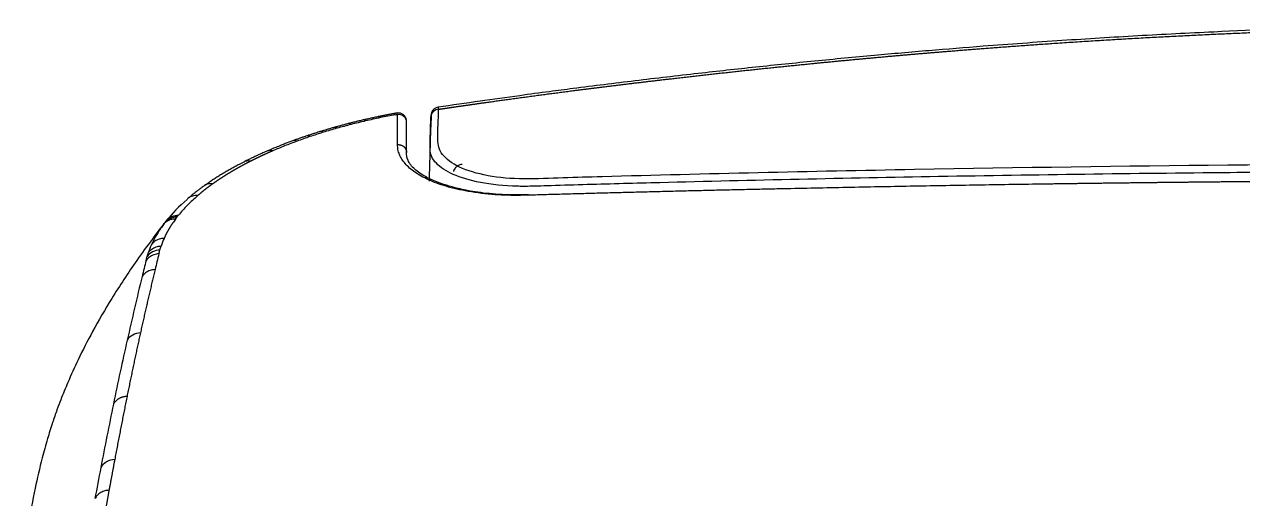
# Model space of a CAD drawing. Header units: millimetres. Extents: x 0 to 2520, y 0 to 1796.
# Drawn here: x 845.9 to 990.6, y 635.4 to 691.8 of the extents above; entities that cross this region are included whole.
import ezdxf

# ---------------------------------------------------------------- set-up
doc = ezdxf.new("R2010")
doc.units = ezdxf.units.MM
doc.header["$LTSCALE"] = 50

msp = doc.modelspace()

# ---------------------------------------------------------------- linework, layer by layer
at = {"color": 7, "linetype": 'Continuous'}
for centre, major_axis, ratio, start_param, end_param in [((879.966, 676.614), (0.64, -1.895), 0.484271, 2.6867404, 3.1414815), ((856.728, 638.225), (1.965, -0.372), 0.9203912, 1.8052756, 2.8429871)]:
    msp.add_ellipse(centre, major_axis=major_axis, ratio=ratio, start_param=start_param, end_param=end_param, dxfattribs=at)
for points, knots in [([(1026.109, 691.792), (1024.222, 691.793), (1020.655, 691.783), (1015.878, 691.735), (1011.964, 691.675), (1008.681, 691.612), (1005.536, 691.541), (998.358, 691.349), (989.221, 691.006), (978.157, 690.435), (969.028, 689.869), (960.752, 689.272), (953.324, 688.67), (946.647, 688.083), (939.79, 687.43), (932.815, 686.715), (925.706, 685.935), (918.474, 685.089), (912.586, 684.36), (908.019, 683.764), (904.331, 683.268), (899.914, 682.653), (896.681, 682.182), (895.021, 681.936)], [0, 0, 0, 0, 0.0428796, 0.081054, 0.1085531, 0.1318475, 0.1556964, 0.180035, 0.2950923, 0.3635716, 0.4321085, 0.5033015, 0.5525599, 0.6019537, 0.6561582, 0.7097215, 0.7620254, 0.8195497, 0.876191, 0.8977528, 0.9250146, 0.9614581, 1, 1, 1, 1]), ([(895.029, 681.939), (894.912, 681.922), (894.692, 681.852), (894.405, 681.631), (894.217, 681.32), (894.172, 681.094), (894.167, 680.976)], [0, 0, 0, 0, 0.2419268, 0.4997126, 0.7576553, 1, 1, 1, 1]), ([(895.021, 681.938), (895.022, 681.938), (895.031, 681.937), (895.051, 681.901), (895.073, 681.772), (895.084, 681.704)], [0, 0, 0, 0, 0.0438456, 0.4892645, 1, 1, 1, 1]), ([(886.122, 680.431), (885.964, 680.394), (885.672, 680.326), (885.292, 680.234), (884.981, 680.157), (884.683, 680.083), (884.475, 680.03), (884.355, 679.999)], [0, 0, 0, 0, 0.2655978, 0.4921484, 0.6431955, 0.7942527, 1, 1, 1, 1]), ([(887.934, 680.828), (887.772, 680.795), (887.472, 680.732), (887.083, 680.647), (886.763, 680.577), (886.458, 680.508), (886.243, 680.459), (886.12, 680.431)], [0, 0, 0, 0, 0.2655809, 0.4921295, 0.6431747, 0.7942298, 1, 1, 1, 1]), ([(886.407, 680.32), (886.315, 680.381), (886.214, 680.449), (886.13, 680.433), (886.122, 680.43)], [0, 0, 0, 0, 0.9047092, 1, 1, 1, 1]), ([(891.195, 680.669), (891.146, 680.777), (891.019, 680.967), (890.736, 681.177), (890.411, 681.272), (890.199, 681.265), (890.095, 681.246)], [0, 0, 0, 0, 0.2569162, 0.5189144, 0.7706457, 1, 1, 1, 1]), ([(890.106, 681.248), (890.107, 681.248), (890.108, 681.248), (890.136, 681.245), (890.166, 681.195), (890.2, 681.098)], [0, 0, 0, 0, 0.0376256, 0.0376256, 1, 1, 1, 1]), ([(891.281, 680.18), (891.281, 680.406), (891.173, 680.675), (890.744, 681.04), (890.444, 681.117), (890.2, 681.098)], [0, 0, 0, 0, 0.5, 0.5, 1, 1, 1, 1]), ([(894.072, 676.883), (894.072, 676.885), (894.072, 676.892), (894.071, 676.904), (894.071, 676.922), (894.071, 676.946), (894.07, 676.976), (894.069, 677.011), (894.069, 677.051), (894.069, 677.098), (894.069, 677.15), (894.069, 677.218), (894.069, 677.293), (894.071, 677.365), (894.071, 677.414), (894.072, 677.447), (894.073, 677.481), (894.074, 677.533), (894.076, 677.615), (894.079, 677.728), (894.083, 677.892), (894.089, 678.1), (894.096, 678.339), (894.102, 678.579), (894.109, 678.83), (894.117, 679.114), (894.126, 679.449), (894.137, 679.848), (894.149, 680.31), (894.158, 680.638), (894.163, 680.813)], [0, 0, 0, 0, 0.0017674, 0.00499, 0.0096679, 0.0158013, 0.0233902, 0.0324348, 0.0429354, 0.0548921, 0.0683052, 0.0831749, 0.1074299, 0.1259079, 0.1386077, 0.1455285, 0.1512455, 0.1645613, 0.1854762, 0.2139905, 0.2501032, 0.3109944, 0.3718816, 0.4327649, 0.4936442, 0.5629393, 0.6482273, 0.7495038, 0.8667634, 1, 1, 1, 1]), ([(895.084, 681.704), (894.861, 681.689), (894.613, 681.592), (894.261, 681.252), (894.169, 681.018), (894.163, 680.813)], [0, 0, 0, 0, 0.5, 0.5, 1, 1, 1, 1]), ([(894.167, 680.976), (894.167, 680.976), (894.167, 680.975), (894.167, 680.972), (894.167, 680.965), (894.167, 680.957), (894.167, 680.949), (894.166, 680.938), (894.166, 680.926), (894.166, 680.908), (894.165, 680.881), (894.164, 680.853), (894.163, 680.832), (894.163, 680.823), (894.163, 680.817), (894.163, 680.814), (894.163, 680.813)], [0, 0, 0, 0, 0.0500699, 0.1925625, 0.2638088, 0.3350551, 0.4063014, 0.4775477, 0.548794, 0.6200403, 0.762533, 0.9050256, 0.9406487, 0.9703347, 0.9940835, 1, 1, 1, 1]), ([(1026.109, 675.233), (1001.27, 675.233), (976.435, 674.988), (939.252, 674.305), (926.871, 674.024), (912.963, 673.641), (911.418, 673.597), (908.327, 673.505), (906.767, 673.425), (902.209, 673.437), (899.401, 673.97), (896.674, 675.262), (895.987, 675.774), (895.126, 676.879), (894.992, 677.483), (894.992, 679.29), (895.052, 680.499), (895.084, 681.704)], [0, 0, 0, 0, 0.5, 0.5, 0.75, 0.75, 0.78125, 0.78125, 0.8125, 0.8125, 0.875, 0.875, 0.90625, 0.90625, 0.9375, 0.9375, 1, 1, 1, 1]), ([(883.009, 679.448), (882.943, 679.491), (882.829, 679.543), (882.714, 679.55), (882.663, 679.541), (882.655, 679.539)], [0, 0, 0, 0, 0.534551, 0.9244351, 1, 1, 1, 1]), ([(884.686, 679.9), (884.627, 679.945), (884.525, 680.001), (884.423, 680.011), (884.379, 680.004), (884.372, 680.003)], [0, 0, 0, 0, 0.5401401, 0.934013, 1, 1, 1, 1]), ([(877.746, 677.952), (877.45, 677.843), (876.987, 677.669), (876.318, 677.407), (875.608, 677.121), (875.077, 676.898), (874.755, 676.758)], [0, 0, 0, 0, 0.2853876, 0.4523628, 0.6641337, 1, 1, 1, 1]), ([(878.263, 677.914), (878.177, 677.951), (878.029, 677.993), (877.858, 677.986), (877.774, 677.962), (877.746, 677.952)], [0, 0, 0, 0, 0.4764608, 0.8167989, 1, 1, 1, 1]), ([(905.543, 671.483), (904.913, 671.473), (903.651, 671.454), (901.282, 671.565), (898.613, 671.883), (895.943, 672.506), (893.82, 673.294), (892.199, 674.208), (891.05, 675.224), (890.476, 676.141), (890.236, 676.906), (890.214, 677.3), (890.202, 677.498)], [0, 0, 0, 0, 0.0734162, 0.1471189, 0.2838154, 0.4114873, 0.5328677, 0.6504978, 0.7664688, 0.8823527, 0.9410011, 1, 1, 1, 1]), ([(894.073, 677.528), (894.073, 677.505), (894.067, 677.286), (894.055, 676.863), (894.038, 676.241), (894.021, 675.597), (894.003, 674.932), (893.982, 674.181), (893.966, 673.579), (893.956, 673.206), (893.954, 673.143)], [0, 0, 0, 0, 0.0178709, 0.1690905, 0.3198413, 0.470208, 0.6202762, 0.7701316, 0.9610731, 1, 1, 1, 1]), ([(874.755, 676.758), (874.569, 676.678), (874.234, 676.531), (873.771, 676.321), (873.349, 676.126), (872.936, 675.93), (872.482, 675.709), (872.174, 675.555), (872.004, 675.468)], [0, 0, 0, 0, 0.1943514, 0.3518657, 0.4952532, 0.650635, 0.8057487, 1, 1, 1, 1]), ([(875.374, 676.762), (875.351, 676.752), (875.305, 676.732), (875.236, 676.702), (875.167, 676.672), (875.098, 676.642), (875.03, 676.611), (874.961, 676.581), (874.893, 676.551), (874.825, 676.521), (874.757, 676.49), (874.689, 676.46), (874.622, 676.429), (874.554, 676.399), (874.487, 676.368), (874.42, 676.337), (874.353, 676.307), (874.286, 676.276), (874.219, 676.245), (874.153, 676.214), (874.087, 676.184), (874.021, 676.153), (873.955, 676.122), (873.889, 676.091), (873.823, 676.06), (873.758, 676.029), (873.693, 675.998), (873.628, 675.966), (873.563, 675.935), (873.498, 675.904), (873.433, 675.873), (873.369, 675.841), (873.305, 675.81), (873.24, 675.778), (873.177, 675.747), (873.113, 675.715), (873.049, 675.684), (872.986, 675.652), (872.922, 675.62), (872.859, 675.589), (872.796, 675.557), (872.755, 675.536), (872.734, 675.525)], [0, 0, 0, 0, 0.0250548, 0.0501055, 0.075152, 0.1001946, 0.1252333, 0.1502682, 0.1752996, 0.2003273, 0.2253517, 0.2503728, 0.2753906, 0.3004054, 0.3254172, 0.3504261, 0.3754322, 0.4004357, 0.4254367, 0.4504352, 0.4754314, 0.5004253, 0.5254172, 0.550407, 0.5753949, 0.6003811, 0.6253655, 0.6503484, 0.6753298, 0.7003098, 0.7252885, 0.750266, 0.7752425, 0.8002181, 0.8251927, 0.8501667, 0.8751399, 0.9001126, 0.9250849, 0.9500568, 0.9750285, 1, 1, 1, 1]), ([(875.374, 676.762), (875.278, 676.795), (875.109, 676.829), (874.902, 676.811), (874.797, 676.776), (874.755, 676.758)], [0, 0, 0, 0, 0.446529, 0.772239, 1, 1, 1, 1]), ([(891.373, 675.819), (891.367, 675.843), (891.34, 675.959), (891.3, 676.185), (891.283, 676.405), (891.281, 676.543), (891.281, 676.569), (891.281, 676.58)], [0, 0, 0, 0, 0.0946498, 0.4650203, 0.8971193, 0.9588477, 1, 1, 1, 1]), ([(1026.109, 674.345), (1022.053, 674.341), (1013.888, 674.333), (1001.562, 674.271), (987.532, 674.161), (971.821, 673.979), (949.219, 673.626), (929.519, 673.198), (914.189, 672.79), (909.602, 672.655), (907.421, 672.588), (906.305, 672.552), (905.249, 672.535), (903.094, 672.565), (899.959, 672.888), (896.646, 673.888), (894.93, 675.027), (894.31, 675.922), (894.143, 676.393), (894.096, 676.625), (894.081, 676.739), (894.075, 676.818), (894.073, 676.862), (894.072, 676.883)], [0, 0, 0, 0, 0.0867515, 0.174648, 0.2636923, 0.3869684, 0.5109544, 0.7478827, 0.8095044, 0.8403048, 0.8464709, 0.8563978, 0.8642821, 0.869233, 0.9034716, 0.9355944, 0.9672996, 0.9836197, 0.9917572, 0.9955879, 0.9974996, 0.9987732, 1, 1, 1, 1]), ([(872.004, 675.469), (871.801, 675.365), (871.432, 675.174), (870.908, 674.893), (870.427, 674.627), (869.964, 674.362), (869.51, 674.095), (869.067, 673.826), (868.626, 673.548), (868.195, 673.268), (867.746, 672.967), (867.446, 672.757), (867.284, 672.642)], [0, 0, 0, 0, 0.1160375, 0.2126174, 0.3092291, 0.4059692, 0.4974002, 0.5940463, 0.6905878, 0.787164, 0.8837743, 1, 1, 1, 1]), ([(872.734, 675.525), (872.711, 675.514), (872.667, 675.491), (872.6, 675.457), (872.534, 675.423), (872.467, 675.389), (872.401, 675.354), (872.335, 675.32), (872.27, 675.286), (872.204, 675.251), (872.139, 675.217), (872.074, 675.183), (872.009, 675.148), (871.944, 675.114), (871.88, 675.079), (871.815, 675.044), (871.751, 675.01), (871.687, 674.975), (871.624, 674.94), (871.56, 674.905), (871.497, 674.871), (871.434, 674.836), (871.371, 674.801), (871.308, 674.766), (871.245, 674.731), (871.183, 674.696), (871.121, 674.661), (871.059, 674.625), (870.997, 674.59), (870.936, 674.555), (870.874, 674.52), (870.813, 674.484), (870.752, 674.449), (870.692, 674.414), (870.631, 674.378), (870.571, 674.343), (870.511, 674.307), (870.451, 674.272), (870.391, 674.236), (870.332, 674.2), (870.272, 674.165), (870.213, 674.129), (870.154, 674.093), (870.095, 674.057), (870.037, 674.022), (869.978, 673.986), (869.92, 673.95), (869.862, 673.914), (869.805, 673.878), (869.747, 673.842), (869.69, 673.806), (869.633, 673.77), (869.576, 673.733), (869.519, 673.697), (869.462, 673.661), (869.406, 673.625), (869.35, 673.588), (869.294, 673.552), (869.238, 673.516), (869.183, 673.479), (869.127, 673.443), (869.072, 673.406), (869.017, 673.37), (868.962, 673.333), (868.908, 673.296), (868.853, 673.26), (868.799, 673.223), (868.745, 673.186), (868.691, 673.149), (868.638, 673.113), (868.585, 673.076), (868.531, 673.039), (868.478, 673.002), (868.426, 672.965), (868.373, 672.928), (868.321, 672.891), (868.286, 672.866), (868.269, 672.854)], [0, 0, 0, 0, 0.0133503, 0.0266987, 0.0400453, 0.0533901, 0.0667332, 0.0800748, 0.0934147, 0.1067531, 0.1200901, 0.1334257, 0.14676, 0.160093, 0.1734248, 0.1867555, 0.2000851, 0.2134136, 0.2267412, 0.2400678, 0.2533936, 0.2667187, 0.2800429, 0.2933665, 0.3066895, 0.3200119, 0.3333338, 0.3466552, 0.3599763, 0.373297, 0.3866175, 0.3999377, 0.4132578, 0.4265777, 0.4398976, 0.4532175, 0.4665375, 0.4798576, 0.4931778, 0.5064983, 0.519819, 0.5331401, 0.5464616, 0.5597835, 0.5731059, 0.5864289, 0.5997524, 0.6130767, 0.6264016, 0.6397273, 0.6530538, 0.6663812, 0.6797095, 0.6930388, 0.7063692, 0.7197006, 0.7330331, 0.7463668, 0.7597018, 0.773038, 0.7863756, 0.7997146, 0.813055, 0.8263969, 0.8397404, 0.8530854, 0.8664321, 0.8797804, 0.8931305, 0.9064824, 0.9198362, 0.9331918, 0.9465494, 0.9599089, 0.9732705, 0.9866342, 1, 1, 1, 1]), ([(872.734, 675.525), (872.641, 675.55), (872.5, 675.571), (872.318, 675.564), (872.184, 675.54), (872.08, 675.505), (872.022, 675.478), (872.004, 675.468)], [0, 0, 0, 0, 0.360312, 0.5450803, 0.7298485, 0.9146168, 1, 1, 1, 1]), ([(905.755, 671.542), (904.522, 671.502), (902.35, 671.53), (899.545, 671.834), (897.523, 672.231), (895.962, 672.672), (894.572, 673.175), (893.194, 673.836), (892.005, 674.695), (891.535, 675.399), (891.397, 675.78)], [0, 0, 0, 0, 0.1593117, 0.292113, 0.3991534, 0.4799034, 0.5661296, 0.6854033, 0.8381005, 1, 1, 1, 1]), ([(897.894, 675.133), (897.838, 675.136), (897.642, 675.131), (897.332, 674.984), (897.059, 674.737), (896.905, 674.494), (896.86, 674.35), (896.848, 674.292)], [0, 0, 0, 0, 0.1144783, 0.409477, 0.68442, 0.8780479, 1, 1, 1, 1]), ([(1026.109, 673.248), (1025.922, 673.248), (1025.547, 673.248), (1024.986, 673.248), (1024.424, 673.248), (1023.862, 673.247), (1023.3, 673.247), (1022.738, 673.247), (1022.176, 673.246), (1021.614, 673.245), (1021.052, 673.245), (1020.49, 673.244), (1019.928, 673.243), (1019.365, 673.242), (1018.803, 673.241), (1018.241, 673.24), (1017.678, 673.239), (1017.115, 673.237), (1016.553, 673.236), (1015.99, 673.234), (1015.427, 673.233), (1014.864, 673.231), (1014.302, 673.23), (1013.739, 673.228), (1013.175, 673.226), (1012.612, 673.224), (1012.049, 673.222), (1011.486, 673.22), (1010.923, 673.217), (1010.359, 673.215), (1009.796, 673.213), (1009.232, 673.21), (1008.669, 673.208), (1008.105, 673.205), (1007.541, 673.202), (1006.978, 673.2), (1006.414, 673.197), (1005.85, 673.194), (1005.286, 673.191), (1004.722, 673.188), (1004.158, 673.185), (1003.594, 673.181), (1003.03, 673.178), (1002.465, 673.175), (1001.901, 673.171), (1001.337, 673.167), (1000.772, 673.164), (1000.208, 673.16), (999.643, 673.156), (999.078, 673.152), (998.514, 673.148), (997.949, 673.144), (997.384, 673.14), (996.819, 673.136), (996.254, 673.132), (995.689, 673.127), (995.124, 673.123), (994.559, 673.118), (993.993, 673.114), (993.428, 673.109), (992.863, 673.104), (992.297, 673.099), (991.732, 673.094), (991.166, 673.089), (990.601, 673.084), (990.035, 673.079), (989.469, 673.074), (988.903, 673.069), (988.337, 673.063), (987.771, 673.058), (987.205, 673.052), (986.639, 673.047), (986.073, 673.041), (985.507, 673.035), (984.941, 673.029), (984.374, 673.023), (983.808, 673.017), (983.241, 673.011), (982.675, 673.005), (982.108, 672.999), (981.541, 672.993), (980.975, 672.986), (980.408, 672.98), (979.841, 672.973), (979.274, 672.967), (978.707, 672.96), (978.14, 672.953), (977.573, 672.946), (977.006, 672.939), (976.438, 672.932), (975.871, 672.925), (975.304, 672.918), (974.736, 672.911), (974.169, 672.904), (973.601, 672.896), (973.033, 672.889), (972.466, 672.881), (971.898, 672.874), (971.33, 672.866), (970.762, 672.858), (970.194, 672.851), (969.626, 672.843), (969.058, 672.835), (968.49, 672.827), (967.922, 672.819), (967.353, 672.811), (966.785, 672.802), (966.216, 672.794), (963.344, 672.752), (958.155, 672.67), (950.642, 672.54), (943.096, 672.396), (937.715, 672.284), (934.509, 672.215), (933.488, 672.192), (932.466, 672.17), (931.443, 672.147), (930.419, 672.124), (929.394, 672.1), (928.368, 672.076), (927.341, 672.052), (926.313, 672.028), (925.284, 672.003), (924.254, 671.979), (923.223, 671.954), (922.191, 671.928), (921.158, 671.902), (920.124, 671.877), (919.089, 671.85), (918.053, 671.824), (917.016, 671.797), (915.978, 671.77), (914.939, 671.743), (913.899, 671.715), (912.858, 671.687), (911.816, 671.659), (910.773, 671.63), (909.729, 671.601), (908.684, 671.572), (907.638, 671.543), (906.591, 671.513), (905.893, 671.493), (905.543, 671.483)], [0, 0, 0, 0, 0.0046498, 0.0093002, 0.0139511, 0.0186025, 0.0232545, 0.027907, 0.0325601, 0.0372137, 0.0418678, 0.0465225, 0.0511778, 0.0558336, 0.06049, 0.0651469, 0.0698044, 0.0744624, 0.079121, 0.0837801, 0.0884398, 0.0931, 0.0977609, 0.1024222, 0.1070842, 0.1117467, 0.1164098, 0.1210734, 0.1257376, 0.1304024, 0.1350677, 0.1397336, 0.1444001, 0.1490672, 0.1537348, 0.158403, 0.1630718, 0.1677412, 0.1724111, 0.1770816, 0.1817527, 0.1864244, 0.1910967, 0.1957695, 0.200443, 0.205117, 0.2097916, 0.2144668, 0.2191426, 0.223819, 0.2284959, 0.2331735, 0.2378517, 0.2425304, 0.2472098, 0.2518897, 0.2565703, 0.2612514, 0.2659332, 0.2706155, 0.2752985, 0.279982, 0.2846662, 0.289351, 0.2940363, 0.2987223, 0.3034089, 0.3080961, 0.3127839, 0.3174724, 0.3221614, 0.3268511, 0.3315414, 0.3362323, 0.3409238, 0.3456159, 0.3503087, 0.3550021, 0.3596961, 0.3643907, 0.369086, 0.3737819, 0.3784784, 0.3831755, 0.3878733, 0.3925717, 0.3972707, 0.4019704, 0.4066707, 0.4113716, 0.4160732, 0.4207754, 0.4254783, 0.4301818, 0.4348859, 0.4395907, 0.4442961, 0.4490022, 0.4537089, 0.4584163, 0.4631243, 0.467833, 0.4725423, 0.4772523, 0.4819629, 0.4866742, 0.4913861, 0.4960987, 0.5008119, 0.5628375, 0.625161, 0.6877852, 0.7507129, 0.7591832, 0.7676624, 0.7761506, 0.7846477, 0.7931537, 0.8016687, 0.8101926, 0.8187255, 0.8272673, 0.8358181, 0.8443779, 0.8529467, 0.8615245, 0.8701114, 0.8787072, 0.887312, 0.8959259, 0.9045488, 0.9131808, 0.9218218, 0.9304719, 0.9391311, 0.9477993, 0.9564767, 0.9651631, 0.9738586, 0.9825633, 0.9912771, 1, 1, 1, 1]), ([(867.285, 672.643), (867.16, 672.554), (866.929, 672.386), (866.594, 672.136), (866.307, 671.915), (866.048, 671.711), (865.824, 671.53), (865.587, 671.334), (865.427, 671.198), (865.338, 671.122)], [0, 0, 0, 0, 0.1795536, 0.3364599, 0.4976139, 0.6176601, 0.7379308, 0.8525801, 1, 1, 1, 1]), ([(868.269, 672.854), (868.25, 672.841), (868.213, 672.814), (868.158, 672.774), (868.103, 672.735), (868.048, 672.695), (867.994, 672.655), (867.939, 672.616), (867.885, 672.576), (867.832, 672.536), (867.778, 672.496), (867.725, 672.456), (867.672, 672.416), (867.619, 672.376), (867.566, 672.336), (867.514, 672.296), (867.462, 672.256), (867.41, 672.216), (867.358, 672.176), (867.306, 672.135), (867.255, 672.095), (867.204, 672.055), (867.153, 672.015), (867.103, 671.974), (867.053, 671.934), (867.003, 671.894), (866.953, 671.853), (866.903, 671.813), (866.854, 671.772), (866.805, 671.732), (866.756, 671.691), (866.707, 671.65), (866.659, 671.61), (866.611, 671.569), (866.563, 671.528), (866.515, 671.488), (866.483, 671.461), (866.468, 671.447)], [0, 0, 0, 0, 0.0285359, 0.0570726, 0.0856102, 0.1141488, 0.1426886, 0.1712297, 0.1997722, 0.2283162, 0.2568618, 0.2854092, 0.3139584, 0.3425096, 0.371063, 0.3996185, 0.4281764, 0.4567367, 0.4852996, 0.5138652, 0.5424336, 0.5710048, 0.5995792, 0.6281566, 0.6567373, 0.6853214, 0.7139089, 0.7425, 0.7710948, 0.7996935, 0.828296, 0.8569026, 0.8855134, 0.9141284, 0.9427477, 0.9713716, 1, 1, 1, 1]), ([(868.269, 672.854), (868.036, 672.862), (867.67, 672.876), (867.39, 672.705), (867.292, 672.632)], [0, 0, 0, 0, 0.6348643, 1, 1, 1, 1]), ([(866.468, 671.447), (866.038, 671.061), (865.175, 670.287), (864.506, 669.498), (864.17, 669.102)], [0, 0, 0, 0, 0.4979521, 1, 1, 1, 1]), ([(863.991, 668.875), (863.9, 668.875), (863.623, 668.875), (863.184, 668.755), (862.81, 668.52), (862.642, 668.326), (862.587, 668.263)], [0, 0, 0, 0, 0.1631359, 0.5000044, 0.8357728, 1, 1, 1, 1]), ([(862.777, 668.503), (862.832, 668.566), (862.999, 668.758), (863.37, 668.988), (863.806, 669.104), (864.081, 669.103), (864.17, 669.102)], [0, 0, 0, 0, 0.1642823, 0.5, 0.8368803, 1, 1, 1, 1]), ([(862.936, 668.706), (861.639, 667.074), (859.321, 663.961), (856.354, 659.471), (854.063, 655.528), (852.351, 652.188), (851.118, 649.475), (850.314, 647.518), (849.709, 645.93), (849.141, 644.279), (848.551, 642.368), (847.832, 639.733), (847.06, 636.335), (846.388, 632.884), (846.005, 630.668), (845.868, 629.825)], [0, 0, 0, 0, 0.1390909, 0.2602636, 0.3634284, 0.4485788, 0.5156773, 0.5647005, 0.5918823, 0.6239722, 0.6660651, 0.7200196, 0.8118512, 0.9270363, 1, 1, 1, 1]), ([(862.062, 667.544), (861.843, 667.224), (861.644, 666.904), (861.282, 666.265), (861.12, 665.945), (860.977, 665.627)], [0, 0, 0, 0, 0.5, 0.5, 1, 1, 1, 1]), ([(863.818, 668.646), (863.726, 668.646), (863.447, 668.645), (863.004, 668.522), (862.628, 668.284), (862.46, 668.087), (862.405, 668.023)], [0, 0, 0, 0, 0.1630325, 0.5000024, 0.835752, 1, 1, 1, 1]), ([(863.493, 668.19), (863.484, 668.177), (863.466, 668.151), (863.44, 668.112), (863.413, 668.072), (863.387, 668.033), (863.361, 667.994), (863.336, 667.954), (863.31, 667.915), (863.285, 667.875), (863.26, 667.836), (863.235, 667.796), (863.21, 667.757), (863.185, 667.717), (863.161, 667.678), (863.137, 667.638), (863.113, 667.599), (863.089, 667.559), (863.065, 667.519), (863.042, 667.48), (863.019, 667.44), (862.996, 667.4), (862.973, 667.361), (862.95, 667.321), (862.928, 667.281), (862.906, 667.241), (862.884, 667.202), (862.862, 667.162), (862.84, 667.122), (862.819, 667.082), (862.798, 667.042), (862.776, 667.002), (862.756, 666.963), (862.735, 666.923), (862.714, 666.883), (862.694, 666.843), (862.674, 666.803), (862.654, 666.763), (862.635, 666.723), (862.615, 666.683), (862.596, 666.643), (862.577, 666.603), (862.558, 666.563), (862.539, 666.522), (862.52, 666.482), (862.502, 666.442), (862.484, 666.402), (862.472, 666.375), (862.466, 666.362)], [0, 0, 0, 0, 0.0215329, 0.0430742, 0.0646241, 0.0861825, 0.1077495, 0.1293251, 0.1509095, 0.1725026, 0.1941045, 0.2157152, 0.2373349, 0.2589635, 0.2806011, 0.3022477, 0.3239034, 0.3455683, 0.3672424, 0.3889257, 0.4106182, 0.4323202, 0.4540315, 0.4757522, 0.4974824, 0.5192221, 0.5409714, 0.5627303, 0.5844989, 0.6062772, 0.6280652, 0.6498631, 0.6716708, 0.6934884, 0.715316, 0.7371535, 0.7590011, 0.7808587, 0.8027265, 0.8246045, 0.8464927, 0.8683911, 0.8902999, 0.912219, 0.9341486, 0.9560885, 0.978039, 1, 1, 1, 1]), ([(862.587, 668.263), (862.618, 668.303), (862.649, 668.343), (862.697, 668.403), (862.713, 668.423), (862.745, 668.463), (862.761, 668.483), (862.777, 668.503)], [0, 0, 0, 0, 0.5, 0.5, 0.75, 0.75, 1, 1, 1, 1]), ([(862.466, 666.362), (862.369, 666.357), (862.072, 666.342), (861.602, 666.188), (861.207, 665.915), (861.034, 665.698), (860.977, 665.627)], [0, 0, 0, 0, 0.1628962, 0.4999964, 0.8359347, 1, 1, 1, 1]), ([(861.855, 664.527), (861.755, 664.519), (861.45, 664.495), (860.968, 664.322), (860.564, 664.028), (860.39, 663.799), (860.332, 663.725)], [0, 0, 0, 0, 0.1629315, 0.4999974, 0.8361272, 1, 1, 1, 1]), ([(860.455, 664.197), (860.477, 664.276), (860.5, 664.355), (860.549, 664.514), (860.575, 664.593), (860.602, 664.672)], [0, 0, 0, 0, 0.5, 0.5, 1, 1, 1, 1]), ([(860.602, 664.672), (860.659, 664.746), (860.833, 664.969), (861.234, 665.255), (861.711, 665.419), (862.013, 665.44), (862.111, 665.447)], [0, 0, 0, 0, 0.163997, 0.5000035, 0.837178, 1, 1, 1, 1]), ([(860.332, 663.725), (860.342, 663.764), (860.352, 663.803), (860.372, 663.882), (860.382, 663.921), (860.402, 664), (860.412, 664.039), (860.433, 664.118), (860.443, 664.158), (860.455, 664.197)], [0, 0, 0, 0, 0.25, 0.25, 0.5, 0.5, 0.75, 0.75, 1, 1, 1, 1]), ([(861.397, 662.652), (861.372, 662.549), (861.322, 662.342), (861.248, 662.032), (861.174, 661.722), (861.1, 661.411), (861.026, 661.1), (860.952, 660.789), (860.879, 660.478), (860.805, 660.166), (860.732, 659.853), (860.659, 659.541), (860.587, 659.228), (860.514, 658.915), (860.442, 658.601), (860.37, 658.287), (860.298, 657.973), (860.226, 657.659), (860.155, 657.344), (860.083, 657.029), (860.012, 656.713), (859.941, 656.398), (859.871, 656.081), (859.8, 655.765), (859.73, 655.448), (859.683, 655.237), (859.659, 655.131)], [0, 0, 0, 0, 0.0412391, 0.0825188, 0.1238384, 0.1651969, 0.2065936, 0.2480278, 0.2894989, 0.3310065, 0.37255, 0.4141291, 0.4557436, 0.4973932, 0.539078, 0.5807979, 0.622553, 0.6643435, 0.7061698, 0.7480322, 0.7899312, 0.8318674, 0.8738415, 0.9158544, 0.9579069, 1, 1, 1, 1]), ([(861.397, 662.652), (861.296, 662.644), (860.989, 662.619), (860.503, 662.444), (860.097, 662.146), (859.922, 661.915), (859.865, 661.839)], [0, 0, 0, 0, 0.1628613, 0.5000015, 0.8361336, 1, 1, 1, 1]), ([(859.659, 655.131), (859.636, 655.027), (859.59, 654.817), (859.521, 654.502), (859.452, 654.186), (859.383, 653.869), (859.313, 653.55), (859.244, 653.23), (859.175, 652.909), (859.106, 652.586), (859.036, 652.262), (858.967, 651.937), (858.898, 651.61), (858.828, 651.282), (858.759, 650.953), (858.69, 650.622), (858.62, 650.289), (858.551, 649.956), (858.481, 649.621), (858.412, 649.284), (858.342, 648.946), (858.273, 648.607), (858.203, 648.266), (858.134, 647.923), (858.088, 647.694), (858.064, 647.579)], [0, 0, 0, 0, 0.0415921, 0.083351, 0.1252764, 0.1673683, 0.2096268, 0.2520521, 0.2946449, 0.3374055, 0.380335, 0.4234343, 0.4667046, 0.5101472, 0.5537638, 0.5975563, 0.6415266, 0.6856771, 0.7300101, 0.7745285, 0.8192347, 0.8641318, 0.9092229, 0.9545113, 1, 1, 1, 1]), ([(858.064, 647.579), (858.041, 647.465), (857.995, 647.235), (857.926, 646.889), (857.856, 646.542), (857.787, 646.194), (857.718, 645.844), (857.648, 645.493), (857.579, 645.14), (857.509, 644.787), (857.44, 644.431), (857.371, 644.075), (857.301, 643.717), (857.231, 643.358), (857.162, 642.997), (857.092, 642.636), (857.023, 642.273), (856.953, 641.909), (856.884, 641.543), (856.814, 641.177), (856.744, 640.809), (856.674, 640.44), (856.628, 640.194), (856.605, 640.071)], [0, 0, 0, 0, 0.0455059, 0.091206, 0.1371022, 0.1831964, 0.2294909, 0.2759882, 0.3226909, 0.3696019, 0.4167242, 0.464061, 0.5116156, 0.5593914, 0.6073923, 0.6556219, 0.7040843, 0.7527838, 0.8017249, 0.8509121, 0.9003502, 0.9500445, 1, 1, 1, 1]), ([(856.605, 640.071), (856.593, 640.007), (856.569, 639.878), (856.532, 639.685), (856.496, 639.493), (856.46, 639.3), (856.424, 639.108), (856.388, 638.915), (856.352, 638.723), (856.316, 638.531), (856.281, 638.339), (856.245, 638.147), (856.209, 637.955), (856.174, 637.763), (856.138, 637.572), (856.103, 637.38), (856.067, 637.189), (856.032, 636.997), (855.997, 636.806), (855.962, 636.615), (855.938, 636.488), (855.927, 636.424)], [0, 0, 0, 0, 0.0522147, 0.1044659, 0.1567553, 0.2090847, 0.2614556, 0.3138699, 0.3663293, 0.4188354, 0.4713901, 0.5239951, 0.5766522, 0.6293631, 0.6821297, 0.7349537, 0.7878371, 0.8407815, 0.8937889, 0.9468611, 1, 1, 1, 1]), ([(855.927, 636.424), (855.762, 636.42), (855.507, 636.383), (855.178, 636.269), (854.941, 636.15), (854.725, 636.002), (854.472, 635.772), (854.327, 635.57), (854.253, 635.432)], [0, 0, 0, 0, 0.2455371, 0.3713255, 0.4971139, 0.6229024, 0.7486908, 1, 1, 1, 1]), ([(855.927, 636.424), (855.917, 636.372), (855.898, 636.269), (855.87, 636.114), (855.841, 635.959), (855.813, 635.806), (855.785, 635.653), (855.757, 635.502), (855.73, 635.351), (855.702, 635.201), (855.675, 635.051), (855.648, 634.903), (855.621, 634.755), (855.595, 634.608), (855.568, 634.462), (855.542, 634.316), (855.515, 634.172), (855.489, 634.028), (855.464, 633.885), (855.438, 633.743), (855.412, 633.601), (855.387, 633.461), (855.362, 633.321), (855.337, 633.182), (855.312, 633.043), (855.296, 632.951), (855.287, 632.906)], [0, 0, 0, 0, 0.0434622, 0.0867632, 0.1299036, 0.1728844, 0.2157063, 0.25837, 0.3008763, 0.3432258, 0.3854193, 0.4274575, 0.4693409, 0.5110702, 0.5526459, 0.5940688, 0.6353392, 0.6764579, 0.7174252, 0.7582418, 0.798908, 0.8394244, 0.8797913, 0.9200093, 0.9600788, 1, 1, 1, 1])]:
    msp.add_open_spline(points, degree=3, knots=knots, dxfattribs=at)
msp.add_rational_spline([(895.084, 681.704), (895.166, 681.716), (895.418, 681.753), (895.841, 681.815), (896.522, 681.915), (897.373, 682.038), (898.395, 682.186), (899.418, 682.332), (900.781, 682.526), (903.169, 682.861), (905.901, 683.234), (908.636, 683.598), (911.373, 683.955), (914.799, 684.387), (918.916, 684.888), (923.034, 685.374), (928.53, 685.999), (934.033, 686.591), (939.542, 687.148), (943.678, 687.548), (947.817, 687.931), (951.959, 688.296), (956.105, 688.642), (961.638, 689.079), (968.559, 689.579), (976.873, 690.102), (985.194, 690.547), (993.524, 690.911), (1000.473, 691.148), (1006.036, 691.296), (1010.208, 691.386), (1014.381, 691.456), (1017.858, 691.497), (1020.641, 691.519), (1022.727, 691.53), (1024.292, 691.534), (1025.336, 691.536), (1025.767, 691.536), (1026.025, 691.536), (1026.109, 691.536)], [0.999999839342, 0.999999839464, 0.999999839838, 0.999999840458, 0.99999984144, 0.999999842614, 0.999999843961, 0.999999845217, 0.999999846796, 0.999999849312, 0.999999851436, 0.999999852289, 0.999999852366, 0.999999851415, 0.999999849625, 0.999999847895, 0.999999846566, 0.999999846691, 0.99999984779, 0.999999848911, 0.999999850426, 0.999999852291, 0.999999854439, 0.999999857618, 0.999999862038, 0.999999867658, 0.99999987326, 0.999999878479, 0.999999882259, 0.999999884784, 0.999999886406, 0.999999887703, 0.99999988849, 0.999999888923, 0.999999889161, 0.999999889251, 0.999999889275, 0.999999889284, 0.999999889284, 0.999999889284], degree=3, knots=[0, 0, 0, 0, 0.0019062, 0.0058594, 0.0098125, 0.0177187, 0.025625, 0.0335312, 0.0414375, 0.05725, 0.088875, 0.1046875, 0.1205, 0.152125, 0.18375, 0.215375, 0.247, 0.31025, 0.341875, 0.3735, 0.405125, 0.43675, 0.468375, 0.5, 0.56325, 0.6265, 0.68975, 0.753, 0.81625, 0.847875, 0.8795, 0.911125, 0.94275, 0.9585625, 0.974375, 0.9901875, 0.9941406, 0.9980938, 1, 1, 1, 1], dxfattribs=at)
for points, degree in [([(886.407, 680.32), (885.833, 680.18), (885.26, 680.04), (884.686, 679.9)], 3), ([(888.164, 680.705), (887.578, 680.576), (886.992, 680.448), (886.407, 680.32)], 3), ([(889.761, 681.185), (888.835, 681.015), (887.923, 680.826)], 2), ([(888.164, 680.705), (888.079, 680.797), (887.996, 680.835), (887.924, 680.821)], 3), ([(889.054, 680.883), (888.757, 680.824), (888.461, 680.764), (888.164, 680.705)], 3), ([(889.949, 681.053), (889.651, 680.996), (889.352, 680.94), (889.054, 680.883)], 3), ([(890.172, 681.259), (889.755, 681.184)], 1), ([(889.949, 681.053), (890.033, 681.068), (890.116, 681.083), (890.2, 681.098)], 3), ([(890.202, 677.498), (890.201, 678.666), (890.2, 679.865), (890.2, 681.098)], 3), ([(891.26, 680.389), (891.226, 680.624), (891.163, 680.734)], 2), ([(891.262, 680.354), (891.25, 680.51), (891.229, 680.58)], 2), ([(894.223, 681.097), (894.117, 679.289), (894.072, 677.483)], 2), ([(880.956, 679.037), (879.325, 678.509)], 1), ([(881.377, 678.965), (880.849, 678.794), (880.321, 678.623), (879.794, 678.453)], 3), ([(882.655, 679.539), (880.983, 679.044)], 1), ([(883.009, 679.448), (882.465, 679.287), (881.921, 679.126), (881.377, 678.965)], 3), ([(884.372, 680.003), (882.654, 679.539)], 1), ([(884.686, 679.9), (884.127, 679.749), (883.568, 679.598), (883.009, 679.448)], 3), ([(891.281, 680.198), (891.281, 680.263), (891.281, 680.263)], 2), ([(878.263, 677.914), (877.772, 677.725), (877.28, 677.537), (876.789, 677.349)], 3), ([(879.325, 678.509), (877.746, 677.952)], 1), ([(879.794, 678.453), (879.283, 678.273), (878.773, 678.093), (878.263, 677.914)], 3), ([(876.789, 677.349), (876.317, 677.153), (875.846, 676.958), (875.374, 676.762)], 3), ([(865.194, 670.977), (864.253, 670.163), (863.447, 669.335), (862.777, 668.503)], 3), ([(865.34, 671.121), (865.287, 671.077), (865.238, 671.029), (865.194, 670.977)], 3), ([(866.468, 671.447), (866.056, 671.492), (865.635, 671.366), (865.34, 671.121)], 3), ([(905.543, 671.483), (905.559, 671.559), (905.581, 671.586), (905.606, 671.53)], 3), ([(863.818, 668.646), (863.874, 668.723), (863.932, 668.799), (863.991, 668.875)], 3), ([(863.991, 668.875), (864.049, 668.951), (864.109, 669.026), (864.17, 669.102)], 3), ([(862.405, 668.023), (862.286, 667.863), (862.172, 667.703), (862.062, 667.544)], 3), ([(862.405, 668.023), (862.464, 668.103), (862.525, 668.182), (862.587, 668.263)], 3), ([(863.818, 668.646), (863.709, 668.494), (863.601, 668.342), (863.493, 668.19)], 3), ([(862.466, 666.362), (862.348, 666.057), (862.23, 665.752), (862.111, 665.447)], 3), ([(861.972, 664.99), (861.382, 664.969), (860.768, 664.649), (860.455, 664.197)], 3), ([(860.977, 665.627), (860.834, 665.308), (860.709, 664.99), (860.602, 664.672)], 3), ([(861.855, 664.527), (861.702, 663.902), (861.549, 663.277), (861.397, 662.652)], 3), ([(861.855, 664.527), (861.893, 664.682), (861.93, 664.836), (861.972, 664.99)], 3), ([(861.972, 664.99), (862.015, 665.142), (862.061, 665.295), (862.111, 665.447)], 3), ([(860.332, 663.725), (860.175, 663.096), (860.019, 662.468), (859.865, 661.839)], 3), ([(859.865, 661.839), (859.248, 659.324), (858.656, 656.804), (858.087, 654.276)], 3), ([(858.087, 654.277), (857.518, 651.75), (856.973, 649.217), (856.451, 646.678)], 3), ([(859.659, 655.131), (859.043, 655.11), (858.398, 654.759), (858.087, 654.277)], 3), ([(856.451, 646.678), (855.928, 644.139), (855.428, 641.598), (854.951, 639.113)], 3), ([(854.951, 639.113), (854.712, 637.87), (854.479, 636.64), (854.253, 635.432)], 3)]:
    msp.add_open_spline(points, degree=degree, dxfattribs=at)
for points, weights, degree in [([(889.75, 681.183), (889.838, 681.199), (889.949, 681.053)], [0.963945062602, 0.961479986268, 0.999990394336], 2), ([(881.377, 678.965), (881.147, 679.096), (880.956, 679.037)], [0.999986469155, 0.9585551065, 0.965607662371], 2), ([(891.281, 676.58), (891.281, 677.781), (891.281, 678.981), (891.281, 680.18)], [0.999999999624, 0.999999999631, 0.999999999624, 0.999999999628], 3), ([(890.202, 677.498), (890.823, 677.543), (891.281, 677.154), (891.281, 676.58)], [1, 0.785849892537, 0.785849892537, 0.999999999996], 3), ([(858.064, 647.579), (856.975, 647.545), (856.451, 646.678)], [0.999994607493, 0.876981542186, 0.999994044754], 2)]:
    msp.add_rational_spline(points, weights, degree=degree, dxfattribs=at)

doc.saveas('drawing.dxf')
